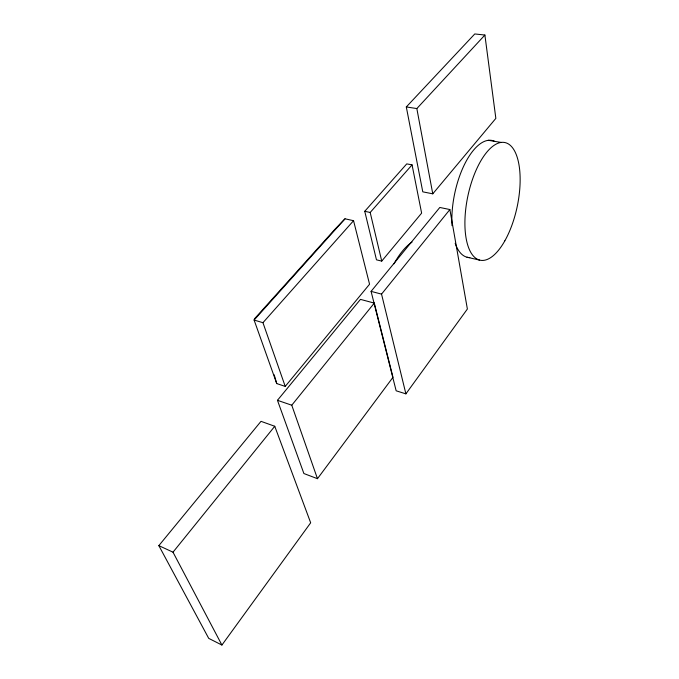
<?xml version="1.0" encoding="UTF-8"?>
<svg xmlns="http://www.w3.org/2000/svg" width="679" height="679" viewBox="0 0 679 679"><rect width="100%" height="100%" fill="white"/><g stroke="black" fill="none" stroke-linecap="round" stroke-linejoin="round"><path stroke-width="1.02" d="M221.914 645.05L310.676 522.796L274.757 426.268L260.999 421.336L158.844 545.636L208.716 638.362L221.914 645.05L173.001 552.188L158.844 545.636M405.898 393.862L467.381 309.021L449.88 209.539L439.805 207.468L371.082 291.376L396.154 390.798L405.898 393.862L381.539 294.117L449.88 209.539M317.466 478.695L392.988 377.295L374.29 303.089L360.464 299.38L277.456 400.313L303.886 473.526L317.466 478.695L291.766 405.21L277.456 400.313M173.001 552.188L274.757 426.268M291.766 405.21L374.29 303.089M285.231 386.402L369.563 284.229L353.555 220.7L345.017 218.791L335.078 229.103L254.617 318.663L254.107 320.055L276.743 383.584L285.231 386.402L262.951 322.695L254.107 320.055L345.017 218.791M381.734 261.101L421.625 213.13L412.06 164.87L406.746 163.885L364.75 211.296L376.472 259.828L381.734 261.101L370.182 212.476L412.06 164.87M432.769 193.829L495.848 118.384L484.891 35.045L474.774 33.95L406.305 106.951L422.779 191.834L432.769 193.829L416.838 108.564L484.891 35.045M262.951 322.695L353.555 220.7M406.305 106.951L416.838 108.564M488.32 140.307L501.289 142.446M364.75 211.296L370.182 212.476M466.982 257.214L479.569 260.099M371.082 291.376L381.539 294.117M274.197 374.816L276.743 383.584M469.826 257.579A59.718 25.675 -78.1 0 1 455.185 243.277M452.019 225.666A59.718 25.675 -78.1 0 1 465.107 163.24A59.718 25.675 -78.1 0 1 494.974 141.504M394.015 263.825A60.864 28.535 -75.4 0 1 412.034 242.106M504.836 240.833A60.125 25.225 -78.1 0 0 507.824 143.617A60.125 25.225 -78.1 0 0 464.954 219.767A60.125 25.225 -78.1 0 0 504.836 240.833"/></g></svg>
